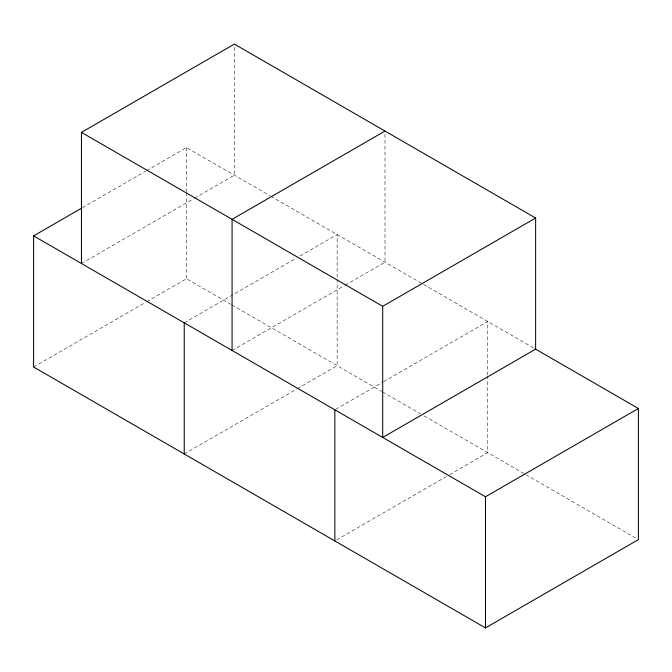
<?xml version="1.0" encoding="UTF-8"?>
<svg xmlns="http://www.w3.org/2000/svg" width="672" height="672" viewBox="0 0 672 672"><rect width="100%" height="100%" fill="white"/><g stroke="black" fill="none" stroke-linecap="round" stroke-linejoin="round"><path stroke-width="0.5" stroke-dasharray="3.36 2.52" d="M82.463 207.673L145.799 171.108M146.706 170.587L186.522 147.596L270.001 195.796M81.455 263.508L193.654 198.736M194.561 198.206L234.368 175.224L234.368 46.192M33.6 367.013L145.799 302.232M146.706 301.711L186.522 278.729L230.983 304.399M184.229 322.846L296.428 258.073M300.048 255.982L337.142 234.562L337.142 278.62M232.075 350.473L344.282 285.692M345.181 285.172L384.997 262.189L384.997 131.057M184.229 453.978L296.428 389.197M297.335 388.676L337.142 365.694L337.142 279.67M335.756 409.29L382.813 382.124M383.712 381.604L487.771 321.527L487.771 375.026M336.664 539.893L448.862 475.121M449.77 474.6L487.771 452.659L487.771 376.076M270.908 196.316L535.626 349.154M231.89 304.92L381.612 391.364M382.519 391.885L420.622 413.885M424.259 415.985L524.975 474.138M525.882 474.659L638.4 539.616M186.522 147.596L186.522 191.654M186.522 192.704L186.522 278.729"/><path stroke-width="1.01" d="M81.455 132.384L234.368 44.092L535.626 218.022L535.626 349.154L382.704 437.438L382.704 306.306L81.455 132.384L81.455 263.508M534.954 348.768L638.4 408.492L638.4 539.616L485.478 627.908L33.6 367.013L33.6 235.88L81.556 208.194M384.997 131.057L232.075 219.341L232.075 350.473M382.704 306.306L535.626 218.022M33.6 235.88L485.478 496.776L638.4 408.492M485.478 496.776L485.478 627.908M334.858 409.811L334.858 540.943M184.229 322.846L184.229 453.978"/></g></svg>
